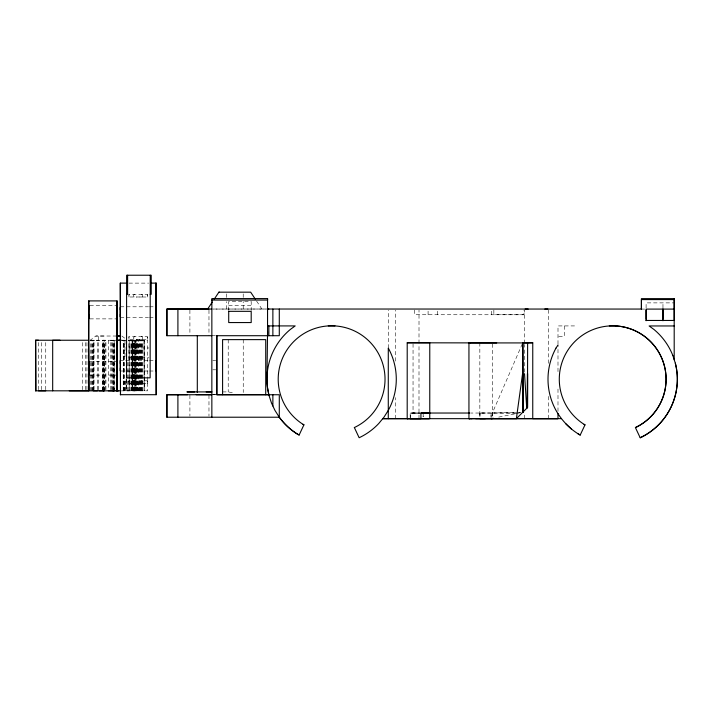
<?xml version="1.0" encoding="UTF-8"?>
<svg xmlns="http://www.w3.org/2000/svg" width="713" height="713" viewBox="0 0 713 713"><rect width="100%" height="100%" fill="white"/><g stroke="black" fill="none" stroke-linecap="round" stroke-linejoin="round"><path stroke-width="0.53" stroke-dasharray="3.56 2.67" d="M38.457 389.717L38.466 341.331M41.292 389.717L41.301 340.226M45.748 389.717L45.748 341.331M82.744 389.717L82.744 341.331M85.435 389.717L85.435 341.331M86.933 389.717L86.933 341.331M90.533 390.822L90.533 340.226M91.424 390.822L91.424 340.226M92.164 390.822L92.173 340.226M92.779 390.822L92.779 340.226M93.243 390.822L93.243 340.226M93.59 390.822L93.59 340.226M93.822 389.726L93.822 340.226L94.633 340.244M93.991 389.726L93.991 340.226M97.467 389.726L97.467 340.235M98.733 389.726L98.733 336.019M102.841 390.822L102.841 340.226L108.296 340.226L108.296 389.717M102.895 390.822L102.904 340.226L104.312 340.235L104.303 390.822M103.011 389.717L103.011 340.226M103.198 390.822L103.207 340.226M103.492 389.717L103.492 340.226M103.893 390.822L103.893 340.226M104.428 390.822L104.428 340.226M105.105 389.717L105.105 340.226M105.934 389.717L105.934 340.226M110.791 389.717L110.791 340.226M111.665 389.717L111.665 340.226M112.387 389.717L112.387 340.226M112.975 390.822L112.966 340.226L114.196 340.226L114.178 389.717M113.403 390.822L113.403 340.226M113.732 389.717L114.178 340.226M113.955 390.822L113.964 340.226M114.098 389.717L114.098 340.226M123.242 390.822L123.251 340.235M123.367 390.822L123.367 340.235M123.59 390.822L123.59 340.235M123.919 390.822L123.928 340.235M124.374 390.822L124.383 340.235M124.971 390.822L124.971 378.728M124.971 356.732L124.971 340.235M125.693 390.822L125.693 378.728M126.183 378.728L126.183 390.822L129.178 390.822L129.178 340.235M126.575 378.728L126.575 390.822L126.611 378.728M127.6 390.822L127.6 362.231M128.786 390.822L128.786 340.235M128.946 383.451L128.946 380.804L147.288 380.813L147.288 383.451L128.946 383.451L128.946 380.804M128.946 339.326L128.946 336.679L147.288 336.688L147.288 339.326L128.946 339.326L128.946 336.679M128.946 296.991L128.946 294.353L147.288 294.353L147.288 297L128.946 296.991L129.017 294.353M129.338 390.831L129.347 340.235M130.123 390.822L130.123 340.235M131.54 390.822L131.611 340.235M131.78 390.822L131.78 340.235M132.092 390.822L132.092 340.235L131.941 390.831M132.351 340.235L132.351 390.831L138.482 390.831L138.634 340.235M132.449 390.822L132.458 340.235M132.654 390.831L132.671 340.235L132.618 390.831M132.859 390.822L132.859 340.235M133.055 390.831L133.055 340.235M133.286 390.822L133.286 340.235M133.483 390.831L133.483 340.235M133.714 390.822L133.723 340.235M133.937 390.831L133.937 340.235M134.142 340.235L134.142 390.822L135.113 390.822L135.096 340.235L134.864 390.831M134.401 390.831L134.409 340.235M134.525 390.822L134.525 340.235M135.292 390.831L135.283 340.235L135.996 340.235L135.987 390.831L135.818 340.235M135.479 390.822L135.479 340.235M136.281 390.822L136.281 340.235M136.495 390.831L136.495 340.235M136.869 390.822L136.869 340.235M137.083 390.831L137.083 340.235M137.591 390.822L137.591 340.235M137.805 390.831L137.805 340.235M138.482 390.831L138.429 340.235L126.611 340.235M139.383 390.822L139.383 340.235M139.57 390.831L139.57 340.235M140.434 390.822L140.434 340.235M140.604 390.831L140.604 340.235M141.575 390.822L141.575 340.235M141.727 390.831L141.727 340.235M142.324 383.451L142.324 380.804M142.324 339.326L142.324 336.679M142.324 296.991L142.324 294.353M142.787 390.822L142.787 340.235M142.912 390.831L142.912 340.235M144.062 340.235L144.151 390.831M144.16 340.235L144.302 390.831L144.302 340.244M226.342 309.032L226.342 301.661M226.342 297.446L226.342 293.23M228.713 310.44L228.713 301.456L251.199 301.456L251.199 310.44M243.213 309.032L243.213 301.661M243.213 297.446L243.213 293.23M388.291 348.042L388.3 310.119M395.412 418.656L395.412 397.604M395.412 361.081L395.421 310.155M410.162 417.568L410.171 413.112L418.683 413.014M413.05 343.88L413.041 413.041L415.59 413.05M414.592 310.048L414.592 314.736L523.993 314.763L523.993 310.075M418.994 418.656L419.003 344.477M419.003 343.372L419.012 310.155M428.085 314.736L428.085 310.048M437.639 314.736L437.639 309.139M479.84 342.775L479.84 416.766L480.054 413.023M491.079 418.647L491.079 413.023L520.526 412.364M491.088 416.775L491.088 413.014L516.381 413.041M491.302 314.754L491.302 310.066M493.851 310.057L493.851 314.745L523.993 314.763M524.697 418.656L524.697 413.112M524.706 372.168L524.706 344.477M524.706 343.39L524.706 310.164M548.288 418.656L548.288 394.298M548.297 363.309L548.297 310.173M557.994 411.312L557.994 387.07M557.994 371.642L557.994 345.19M557.994 344.094L558.003 325.921L576.238 325.921M564.366 325.921L564.357 336.376L557.994 336.376M646.103 307.909L646.103 302.882L674.204 302.882M662.965 307.909L662.965 302.882M410.581 418.647L410.59 413.014L420.171 413.05M522.273 343.907L492.353 413.014L492.353 416.793M90.881 340.235L90.23 340.235L95.854 336.019L116.032 336.019M498.717 417.114L515.071 413.843M516.167 413.629L519.438 412.97M485.455 413.023L470.928 413.041M90.23 340.235L99.49 340.235M133.937 380.804L134.686 380.804M133.937 383.451L136.513 383.451M410.171 413.112L419.966 413.094M128.955 283.114L148.616 283.123M134.873 294.353C132.172 294.13 133.991 299.38 136.798 296.991M141.352 294.353L142.065 294.353M139.703 297L142.163 296.991M89.9 305.414L116.923 305.414M228.713 305.396L251.199 305.396M120.354 306.795L148.482 306.795M149.561 306.795L154.971 306.795M213.552 309.032L266.457 309.023L212.946 309.05M642.511 309.094L644.695 309.094M120.354 317.33L148.482 317.33M149.561 317.33L154.971 317.33M89.9 318.88L116.923 318.88M211.85 335.707L216.039 335.689M103.822 336.019L95.854 336.019M135.069 336.679C131.771 336.483 134.097 341.777 137.368 339.326M141.156 336.679L142.163 336.679M138.857 339.326L142.163 339.326M94.232 340.244L93.813 340.244M110.328 340.244L113.305 340.244M122.066 340.235L125.702 340.235M89.847 340.253L116.308 340.235M121.976 340.235L147.689 340.235L147.689 390.822L122.092 390.84M112.904 340.244L113.857 340.244M128.723 347.989L149.035 347.989M128.723 357.828L149.035 357.828M120.354 360.484L124.686 360.484M125.764 360.484L148.482 360.484M149.561 360.484L154.971 360.484M212.813 360.644L215.718 360.644M89.9 361.616L116.923 361.616M212.813 369.806L215.718 369.806M120.354 371.01L124.686 371.01M125.764 371.01L148.482 371.018M149.561 371.018L154.971 371.018M89.9 375.1L116.923 375.1M141.531 380.804L142.065 380.804M139.971 383.451L142.154 383.451M222.59 391.909L228.213 391.909L234.657 393.113M213.232 394.717L216.048 394.717M211.85 394.735L215.718 394.735M518.957 412.328L520.838 412.328M413.326 413.041L420.091 413.05M516.381 413.023L479.84 413.023L491.088 413.023M147.288 294.353L147.288 297M147.288 336.688L147.288 339.326M147.288 380.813L147.288 383.451M121.852 336.019L125.871 339.031M256.582 301.046L261.903 309.032M479.929 413.032L479.929 416.784M492.344 343.978L492.353 417.568M243.24 339.629L243.24 392.515M228.213 339.629L228.213 391.909M208.971 310.146L208.971 335.707M208.971 395.216L208.971 416.107M189.908 310.146L189.908 334.593M189.908 395.216L189.908 416.107M423.157 413.977L423.157 416.793L423.166 413.977"/><path stroke-width="1.07" d="M35.65 340.226L35.81 390.822L35.65 340.226L38.466 340.226M52.682 390.822L52.682 340.244L59.999 340.235M88.572 340.244L88.76 300.904L88.929 390.849L88.572 340.244L35.819 340.244M116.941 369.682L116.923 361.616L116.941 367.997M117.039 300.913L117.03 390.849L117.039 300.913L88.76 300.904M120.301 283.114L120.488 394.699L120.301 283.114L126.985 283.123M127.618 275.227L127.609 294.3L126.611 294.3M150.229 275.227L150.14 377.837L126.531 377.837L126.62 275.227L151.227 275.227L151.218 294.309L150.22 294.309M156.067 313.515L156.049 306.795L156.031 309.923M156.183 394.708L155.995 283.114L156.183 394.708L120.301 394.69M302.989 424.28L303.925 424.832L299.13 435.028L296.956 433.789A64.669 64.669 0 0 1 279.291 417.221L166.878 417.212L166.878 394.735L187.528 394.726M211.85 335.707L166.878 335.707L166.878 309.041L208.971 309.032M177.902 417.212L177.902 394.735M177.911 335.707L177.911 309.041M211.85 417.221L211.85 298.595L267.562 298.595L267.553 335.716M267.562 298.595L267.562 300.057L211.85 300.057M388.282 418.674L388.291 348.078A64.669 64.669 0 0 1 388.282 410.385L383.933 417.239L378.755 423.504A64.669 64.669 0 0 1 359.147 437.737L354.343 427.515M407.194 418.674L407.212 342.793L429.779 342.784L429.761 418.7L407.194 418.647L407.791 418.674M523.262 411.766L522.611 412.417L522.576 342.926L532.763 342.81L532.754 418.647L557.985 418.638L557.994 413.54M523.11 342.926L523.449 411.579L522.611 412.417M527.468 407.569L527.629 342.926L468.94 342.917L468.94 418.647L472.024 418.674M527.629 373.674L527.62 407.408L516.381 418.656L491.079 418.647L493.262 418.21M646.103 318.952L646.103 310.119M662.965 318.952L662.965 310.119M674.195 359.726L674.204 298.631L641.415 298.631L641.415 309.094L641.415 299.585L674.204 299.585M88.795 309.665L88.813 305.414L88.813 318.88L88.84 314.629M116.941 314.629L116.923 318.88L116.923 305.414L116.905 309.665M116.941 371.286L116.923 375.056L116.896 368.719M120.337 363.603L120.354 360.484L120.354 371.01L120.372 367.89M120.372 314.21C120.328 324.959 120.39 299.21 120.337 309.923M156.067 314.21L156.049 317.303L156.067 311.697M267.562 331.536L266.947 379.218L267.455 387.319M469.822 413.032L420.946 413.032L420.928 418.656L382.747 418.674L428.994 418.665M527.165 407.872L527.388 373.674M516.381 418.656L522.567 373.683L522.709 412.328M556.006 348.069A64.678 64.678 0 0 0 555.997 410.385C561.746 420.51 570.043 429.297 580.195 435.055L584.999 424.859L584.054 424.315A53.404 53.404 0 0 1 573.751 342.686A53.404 53.404 0 0 1 655.889 347.873A53.404 53.404 0 0 1 635.408 427.586L640.203 437.773M556.006 348.096L557.994 344.967M207.652 309.032L212.385 301.938M214.158 299.273L218.891 292.17L250.664 292.17L255.397 299.273M475.633 418.683L492.362 418.683M561.496 418.647L470.455 418.647M410.162 418.683L557.985 418.647M479.938 418.656L485.464 418.638M268.863 309.023L267.562 309.023L641.914 309.059M99.071 390.822L101.718 390.822M118.634 390.822L115.978 390.822M150.595 283.114L156.192 283.123M218.891 292.17L219.435 292.17M525.116 309.068L528.164 309.059M544.848 309.059L547.896 309.059M211.85 309.041L166.878 309.041L166.878 335.707M674.204 309.094L646.103 309.094L646.103 320.458L674.204 320.458L674.204 298.631M267.562 325.912L295.182 325.921L290.405 329.388A64.669 64.669 0 0 0 267.455 371.116A64.669 64.669 0 0 0 268.97 395.296L271.484 403.023L274.942 410.376L279.291 417.23A64.669 64.669 0 0 0 296.956 433.825L299.13 435.019M328.274 325.886L334.976 325.894M609.33 325.921L616.041 325.921M674.204 325.957L649.133 325.957L653.91 329.433A64.678 64.678 0 0 1 672.814 355.439M116.281 336.019L120.132 336.019L117.6 336.019M118.215 340.235L121.103 340.235M116.424 340.235L121.032 340.244M527.246 342.801L532.763 342.801M103.893 390.822L102.841 390.822L104.303 390.822M112.975 390.822L114.196 390.822L108.296 390.822M35.659 390.813L121.032 390.84M38.457 390.813L45.748 390.822M69.268 390.831L88.564 390.831M93.243 390.822L97.467 390.822M194.676 391.918L187.073 391.918L211.806 391.918L206.182 391.918M196.235 394.726L211.806 394.726M222.501 394.717L216.975 394.717L216.975 335.689M268.863 394.708L222.59 394.717L222.59 339.629L265.726 339.629L265.726 394.717M211.85 394.735L166.878 394.735L166.878 417.212M407.212 342.793L496.711 342.926M420.946 413.032L429.761 413.068M423.166 413.032L427.39 413.059M584.054 424.342L584.999 424.859M303.934 424.832L302.989 424.315A53.404 53.404 0 0 1 292.686 342.659A53.404 53.404 0 0 1 374.833 347.837A53.404 53.404 0 0 1 354.343 427.55M578.011 433.825L580.195 435.064M565.525 423.522L571.443 429.083M672.814 355.457L675.318 363.175A64.678 64.678 0 0 1 640.203 437.755A64.678 64.678 0 0 0 675.318 363.149M267.455 387.293L268.97 395.296M524.518 373.683L526.738 408.299M662.965 309.576L662.965 309.094L662.965 320.458M662.965 320.003L662.965 320.743M646.103 320.003L646.103 320.743M88.84 367.997L88.813 361.616L88.822 375.056L88.795 368.719M279.291 309.05L279.291 335.716L216.681 335.707L216.681 394.744L279.291 394.744L279.291 417.23M272.874 309.05L272.874 335.716M272.874 394.744L272.874 405.991M268.863 325.912L268.863 335.716M197.305 335.698L197.305 392.489M616.041 325.921A53.404 53.404 0 0 1 635.408 427.55M156.031 363.603L156.049 370.992L156.049 360.511L156.031 363.603M228.713 311.323L228.713 322.561L251.199 322.561L251.199 311.323L228.713 311.323M469.76 342.882L469.002 342.891L469.76 342.891M469.778 418.674L469.011 418.674L469.778 418.674"/></g></svg>
